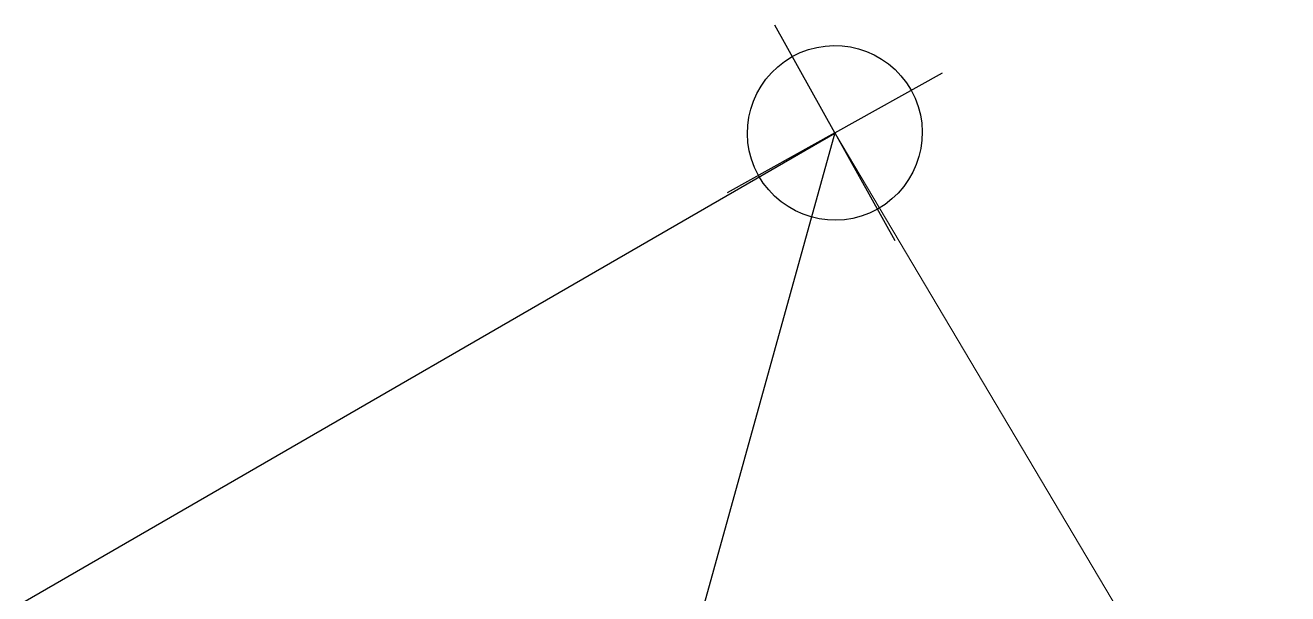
# Model space of a CAD drawing. Header units: inches. Extents: x 0 to 235202, y 0 to 184293.
# Drawn here: x 100489 to 109190, y 131428 to 135347 of the extents above; entities that cross this region are included whole.
import ezdxf
from ezdxf.enums import TextEntityAlignment as Align

# ---------------------------------------------------------------- set-up
doc = ezdxf.new("R2010")
doc.units = ezdxf.units.IN
doc.header["$MEASUREMENT"] = 0
doc.layers.add('DIM', color=251, linetype='Continuous', lineweight=0)
for name, color, linetype in [('EDGE OF CHANNEL', 240, 'Continuous'), ('GRID_TXT45', 4, 'Continuous'), ('M-X-BKGD', 8, 'Continuous'), ('PENTHOUSE', 10, 'Continuous'), ('WINDOW ELEV', 3, 'Continuous')]:
    doc.layers.add(name, color=color, linetype=linetype)
doc.styles.add('SIMPLEX', font='simplex.shx')
doc.styles.get("Standard").update_dxf_attribs({"font": 'arial.ttf'})
doc.linetypes.add('FENCE_LINE', pattern='A,0.5,-0.1,["X",Standard,S=0.1,R=0,X=-0.02,Y=-0.05],-0.1', length=0.7)

# ---------------------------------------------------------------- blocks, each defined once
blk = doc.blocks.new('FLOOR PLAN REV 2')
at = {"color": 8, "extrusion": (-2.00606e-06, 4.08641e-06, 1)}
for q in [(31179.4, 235173.3, 0.3), (31179.4, 235173.3, 0.3), (32335.5, 234846, 0.3), (32335.5, 234846, 0.3), (30852.1, 234017.1, 0.3), (30852.1, 234017.1, 0.3), (32008.2, 233689.8, 0.3), (32008.2, 233689.8, 0.3)]:
    blk.add_line((31593.8, 234431.6, 0.3), q, dxfattribs=at)
blk.add_ellipse((31593.8, 234431.6, 0.3), major_axis=(525.6, 293.6, 0), ratio=1, start_param=3.141596305512142, end_param=9.424781612691728, dxfattribs=at)
blk.add_ellipse((31593.8, 234431.6, 0.3), major_axis=(525.6, 293.6, 0), ratio=1, start_param=3.141596305512142, end_param=9.424781612691728, dxfattribs=at)
at = {"layer": 'DIM', "color": 8, "linetype": 'FENCE_LINE', "ltscale": 20}
for q in [(31593.8, 234431.6, 0.3), (34715, 229177.8, 0.3)]:
    blk.add_line((31593.8, 234431.6, 0.3), q, dxfattribs=at)
at = {"layer": 'EDGE OF CHANNEL', "color": 8, "extrusion": (-2.00606e-06, 4.08641e-06, 1)}
blk.add_line((31593.8, 234431.6, 0.3), (29263.6, 226028.9, 0.3), dxfattribs=at)
at = {"layer": 'PENTHOUSE', "color": 8, "extrusion": (-4.11163e-06, 8.12245e-06, 1)}
blk.add_line((26014.6, 231204.6, 0.2), (31593.1, 234429, 0.2), dxfattribs=at)
at = {"layer": 'GRID_TXT45', "color": 8, "style": 'SIMPLEX'}
for p in [(53803.1, 233267.6), (53803.1, 227018.5), (53803.1, 220768)]:
    blk.add_attdef('GRD_TXT', text='', height=450, rotation=180, dxfattribs=at).set_placement(p, align=Align.MIDDLE_CENTER)
blk = doc.blocks.new('PLAN REV 1')
at = {"layer": 'WINDOW ELEV', "color": 1}
blk.add_blockref('FLOOR PLAN REV 2', (115854.5, -22751.9), dxfattribs=at)

msp = doc.modelspace()

# ---------------------------------------------------------------- block references
at = {"layer": 'M-X-BKGD', "color": 8}
msp.add_blockref('PLAN REV 1', (-41380, -77074.9), dxfattribs=at)

doc.saveas('drawing.dxf')
